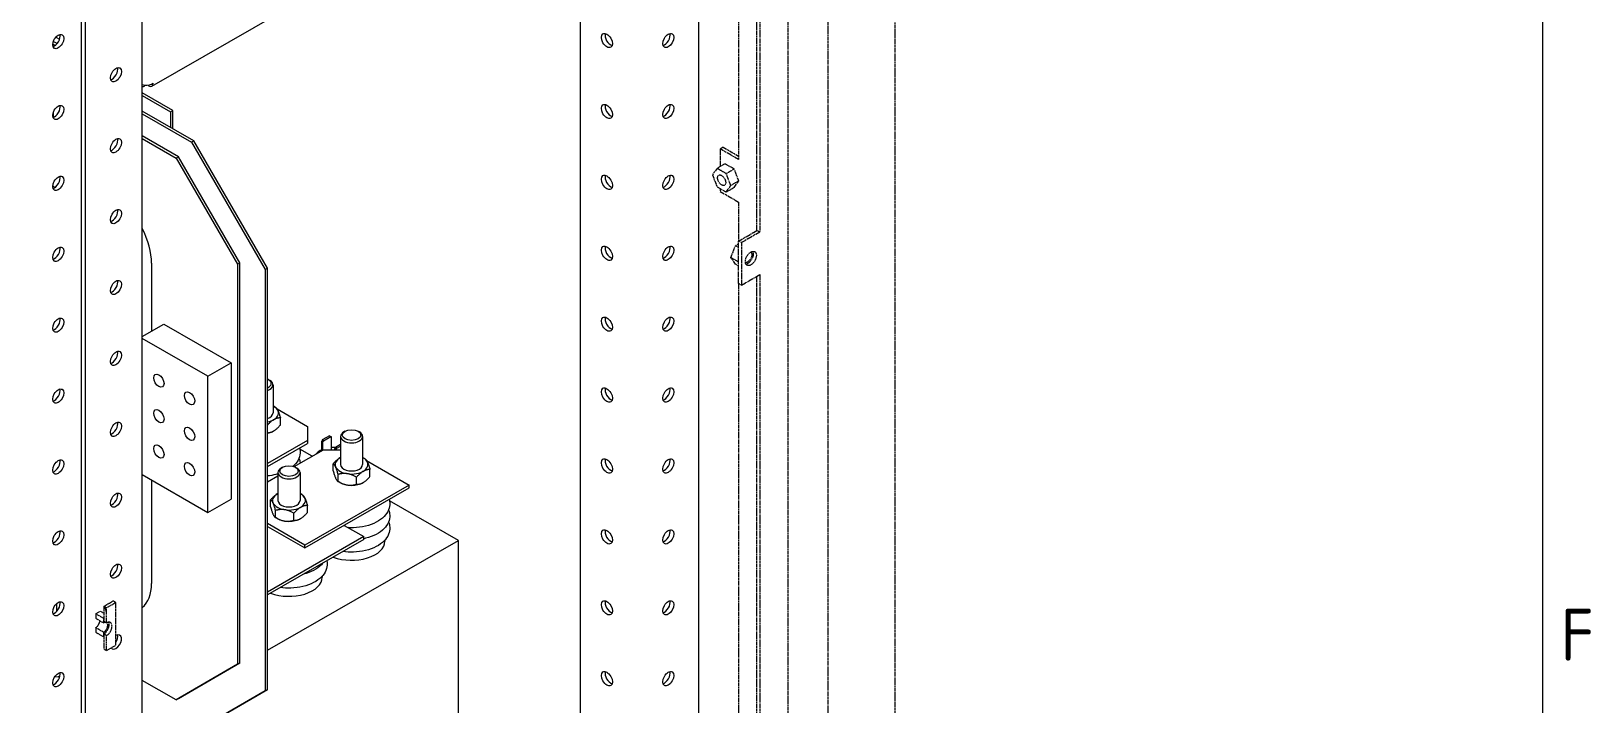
# Model space of a CAD drawing. Header units: millimetres. Extents: x 0 to 8410, y 0 to 5940.
# Drawn here: x 7339 to 8238, y 4044 to 4432 of the extents above; entities that cross this region are included whole.
import ezdxf

# ---------------------------------------------------------------- set-up
doc = ezdxf.new("R2010")
doc.units = ezdxf.units.MM
doc.header["$LTSCALE"] = 10
doc.linetypes.add('DOUBLE_DASH_CHAIN', pattern=[1.2403, 0.6614, -0.0827, 0.1654, -0.0827, 0.1654, -0.0827])
doc.layers.get('0').update_dxf_attribs({"color": 3, "lineweight": 5, "true_color": 0x00ff00})
doc.layers.add('가시적인 것(ISO)', color=3, linetype='Continuous', lineweight=5, true_color=0x00ff00)
doc.layers.add('참조(ISO)', color=6, linetype='DOUBLE_DASH_CHAIN', lineweight=5, true_color=0xff00ff)
doc.layers.add('경계(ISO)', color=7, linetype='Continuous', lineweight=5)
doc.layers.add('해치(ISO)', color=7, linetype='Continuous', lineweight=5)
doc.styles.add('문자 텍스트_PSTEK_POSCO', font='isocp.shx')

# ---------------------------------------------------------------- blocks, each defined once
blk = doc.blocks.new('경계 Default Border')
at = {"layer": '경계(ISO)', "flags": 128}
blk.add_lwpolyline([(20, 20), (20, 574), (821, 574), (821, 20), (20, 20)], dxfattribs=at)
at = {"layer": '경계(ISO)', "color": 2, "true_color": 0xffff00, "insert": (822.045, 406.875), "char_height": 3, "attachment_point": 7, "style": '문자 텍스트_PSTEK_POSCO'}
blk.add_mtext('F', dxfattribs=at)

msp = doc.modelspace()

# ---------------------------------------------------------------- hatches: boundary and pattern name
at = {"layer": '해치(ISO)'}
h = msp.add_hatch(dxfattribs=at)
h.set_pattern_fill('ANSI31', color=256, scale=254, angle=60, style=0)
h.set_pattern_definition([(105, (0, 0), (-30.66814, -8.2175), [])])
h.paths.add_polyline_path([(6509.78, 4601.9), (6509.78, 4593.32), (6511.4, 4592.38), (6511.4, 4593.71), (6511.4, 4594.02), (6511.4, 4600.97)])
h.paths.add_polyline_path([(6509.78, 4585.96), (6509.78, 4577.38), (6511.4, 4576.44), (6511.4, 4583.39), (6511.4, 4585.02)])
h.paths.add_polyline_path([(6511.4, 3946.93), (6509.78, 3947.86), (6509.78, 3939.28), (6511.4, 3938.34), (6511.4, 3939.67), (6511.4, 3939.98)])
h.paths.add_polyline_path([(6509.78, 3923.34), (6511.4, 3922.4), (6511.4, 3929.35), (6511.4, 3930.99), (6509.78, 3931.92)])
h.paths.add_polyline_path([(7381.14, 4100.11), (7381.14, 4093.17), (7381.14, 4091.53), (7382.77, 4090.59), (7382.77, 4099.18)])
h.paths.add_polyline_path([(7381.14, 4084.17), (7381.14, 4082.54), (7381.14, 4075.59), (7382.77, 4074.65), (7382.77, 4083.24)])
h.paths.add_polyline_path([(7381.14, 4727.42), (7382.77, 4726.48), (7382.77, 4737.27), (7381.14, 4738.21), (7381.14, 4737.94), (7381.14, 4736.57)])
h.paths.add_polyline_path([(6509.78, 5229.21), (6511.4, 5228.27), (6511.4, 5237.43), (6511.4, 5239.06), (6509.78, 5240)])
h.paths.add_polyline_path([(6511.4, 5273.23), (6488.28, 5286.55), (6488.28, 5307.32), (6488.28, 5340.02), (6498.55, 5334.1), (6498.56, 5334.1), (6516.56, 5323.73), (6517.98, 5322.91), (6517.99, 5322.91), (6518.08, 5322.86), (6518.09, 5322.85), (6518.87, 5322.4), (6518.96, 5322.35), (6534.7, 5313.28), (6536.11, 5312.47), (6538.23, 5311.25), (6557.83, 5299.97), (6566.06, 5295.23), (7326.48, 4857.33), (7335.14, 4852.34), (7337.26, 4851.12), (7366.25, 4834.43), (7368.37, 4833.21), (7370.49, 4831.98), (7372.62, 4830.76), (7374.74, 4829.54), (7375.98, 4828.82), (7377.4, 4828.01), (7381.65, 4825.56), (7399.49, 4815.29), (7401.1, 4814.36), (7401.61, 4814.07), (7403.36, 4813.06), (7404.27, 4812.54), (7404.27, 4808.84), (7404.27, 4801.48), (7404.27, 4796.6), (7404.27, 4792.3), (7404.27, 4792.17), (7404.27, 4792.16), (7404.27, 4786.36), (7404.27, 4785.7), (7404.27, 4781.94), (7404.27, 4781.46), (7404.27, 4779.83), (7404.27, 4759.07), (7381.14, 4772.38), (7381.14, 4747.2), (7381.14, 4745.57), (7382.77, 4744.63), (7382.77, 4769.57), (7405.89, 4756.25), (7405.89, 4813.48), (7357.19, 4841.53), (7341.46, 4850.59), (6551.09, 5305.73), (6538.23, 5313.13), (6536.34, 5314.22), (6536.11, 5314.36), (6535.36, 5314.79), (6486.65, 5342.83), (6486.65, 5285.61), (6509.78, 5272.29), (6509.78, 5247.35), (6511.4, 5246.42), (6511.4, 5247.74), (6511.4, 5248.05)])
h.paths.add_polyline_path([(6486.65, 3625.99), (6684.64, 3511.97), (7207.9, 3210.65), (7405.89, 3096.63), (7405.89, 3284.67), (7382.77, 3297.98), (7382.77, 3316.54), (7381.14, 3317.48), (7381.14, 3297.04), (7404.27, 3283.72), (7404.27, 3135.09), (7404.27, 3134.96), (7404.27, 3107.29), (7404.27, 3107.28), (7404.27, 3104.68), (7404.27, 3099.45), (7399.74, 3102.05), (7373.44, 3117.2), (7368.91, 3119.81), (6693.37, 3508.82), (6523.64, 3606.57), (6519.11, 3609.18), (6492.81, 3624.32), (6488.28, 3626.93), (6488.28, 3632.16), (6488.28, 3662.57), (6488.28, 3680.4), (6511.4, 3667.08), (6511.4, 3687.52), (6509.78, 3688.46), (6509.78, 3669.9), (6486.65, 3683.21)])
h = msp.add_hatch(dxfattribs=at)
h.set_pattern_fill('ANSI31', color=256, scale=254, angle=74.99998, style=0)
h.set_pattern_definition([(119.99998, (0, 0), (-27.49631, -15.87499), [])])
h.paths.add_polyline_path([(7381.14, 4736.57), (7381.14, 4737.94), (7381.14, 4738.21), (7381.14, 4739.17), (7376.55, 4741.82), (7376.55, 4739.22)])
h.paths.add_polyline_path([(7381.14, 4744.61), (7381.14, 4745.57), (7381.14, 4747.2), (7376.55, 4749.85), (7376.55, 4747.25)])
h.paths.add_polyline_path([(7381.14, 4093.17), (7376.55, 4095.81), (7376.55, 4093.21), (7381.14, 4090.57), (7381.14, 4091.53)])
h.paths.add_polyline_path([(7376.55, 4085.18), (7381.14, 4082.54), (7381.14, 4084.17), (7381.14, 4085.13), (7376.55, 4087.78)])

# ---------------------------------------------------------------- linework, layer by layer
at = {"layer": '가시적인 것(ISO)'}
for p, q in [((7724.05, 3514.94), (7724.05, 4939.46)), ((7368.37, 3136.39), (7368.37, 4825.03)), ((7370.49, 4823.81), (7370.49, 3158.54)), ((7403.36, 3330.27), (7403.36, 4757.71)), ((7408.85, 4399.95), (7685.03, 4559)), ((7655.82, 3595.15), (7655.82, 4542.18)), ((7351.78, 4424.33), (7353.21, 4423.51)), ((7354.29, 4424.52), (7352.11, 4425.77)), ((7353.62, 4428.3), (7355.72, 4427.1)), ((7421.05, 4386.07), (7403.36, 4396.25)), ((7403.36, 4394.63), (7419.64, 4385.25)), ((7404.85, 4400.61), (7404.85, 4400.15)), ((7406.85, 4400.61), (7406.85, 4400.15)), ((7408.68, 4401.22), (7409.68, 4401.79)), ((7352.11, 4384.89), (7352.11, 4382.06)), ((7433.07, 4368.56), (7403.36, 4385.67)), ((7419.64, 4385.25), (7421.05, 4386.07)), ((7419.64, 4385.25), (7419.64, 4376.3)), ((7421.05, 4375.48), (7421.05, 4386.07)), ((7403.36, 4384.04), (7431.66, 4367.74)), ((7424.23, 4359.35), (7403.36, 4371.37)), ((7403.36, 4369.74), (7422.82, 4358.54)), ((7433.07, 4368.56), (7431.66, 4367.74)), ((7431.66, 4367.74), (7474.09, 4294.26)), ((7475.5, 4295.07), (7433.07, 4368.56)), ((7424.23, 4359.35), (7422.82, 4358.54)), ((7422.82, 4358.54), (7458.18, 4297.3)), ((7459.59, 4298.11), (7424.23, 4359.35)), ((7408.68, 4298.01), (7408.68, 4258.79)), ((7458.18, 4297.3), (7459.59, 4298.11)), ((7458.18, 4297.3), (7458.18, 4066.75)), ((7459.59, 4067.56), (7459.59, 4298.11)), ((7474.09, 4294.26), (7475.5, 4295.07)), ((7475.5, 4052.26), (7475.5, 4295.07)), ((7474.09, 4294.26), (7474.09, 4051.45)), ((7403.36, 4255.74), (7415.75, 4262.87)), ((7415.75, 4262.87), (7454.64, 4240.47)), ((7441.2, 4232.73), (7403.36, 4254.53)), ((7441.2, 4232.73), (7454.64, 4240.47)), ((7441.2, 4154.25), (7441.2, 4232.73)), ((7454.64, 4240.47), (7454.64, 4161.99)), ((7476.11, 4230.77), (7476.82, 4230.36)), ((7478.67, 4227.79), (7478.67, 4211.6)), ((7479.04, 4215.44), (7480.09, 4214.83)), ((7480.99, 4213.91), (7498.48, 4203.84)), ((7482.91, 4204.65), (7482.91, 4208.74)), ((7479.04, 4201.22), (7479.06, 4201.23)), ((7498.48, 4203.84), (7498.48, 4195.69)), ((7507.05, 4196.03), (7506.7, 4195.42)), ((7511.3, 4198.48), (7507.05, 4196.03)), ((7507.76, 4195.63), (7507.05, 4196.03)), ((7507.76, 4195.63), (7512, 4198.07)), ((7511.3, 4198.48), (7512, 4198.07)), ((7512, 4198.07), (7512.36, 4197.86)), ((7512.36, 4190.4), (7512.36, 4197.86)), ((7517.59, 4198.06), (7517.59, 4181.87)), ((7520.14, 4201.05), (7519.43, 4200.64)), ((7527.73, 4201.05), (7528.44, 4200.64)), ((7530.29, 4198.06), (7530.29, 4181.87)), ((7498.48, 4195.69), (7475.5, 4182.46)), ((7475.5, 4180.82), (7498.48, 4194.06)), ((7490.81, 4180.69), (7507.67, 4190.4)), ((7501.18, 4186.66), (7494.16, 4190.7)), ((7498.48, 4195.69), (7498.48, 4194.06)), ((7506.05, 4190.03), (7505.7, 4189.82)), ((7506.7, 4195.42), (7507.41, 4195.01)), ((7506.7, 4189.84), (7506.7, 4195.42)), ((7507.41, 4195.01), (7507.76, 4195.63)), ((7507.41, 4190.25), (7507.41, 4195.01)), ((7507.67, 4190.4), (7517.59, 4190.4)), ((7514.66, 4191.66), (7514.3, 4191.04)), ((7514.3, 4191.04), (7515.01, 4190.64)), ((7514.3, 4190.4), (7514.3, 4191.04)), ((7517.59, 4193.34), (7514.66, 4191.66)), ((7515.36, 4191.25), (7514.66, 4191.66)), ((7515.01, 4190.64), (7515.36, 4191.25)), ((7515.01, 4190.4), (7515.01, 4190.64)), ((7515.36, 4191.25), (7517.59, 4192.53)), ((7484.08, 4180.28), (7483.37, 4179.87)), ((7491.67, 4180.28), (7492.38, 4179.87)), ((7513.34, 4178.19), (7513.34, 4182.28)), ((7517.21, 4185.71), (7517.19, 4185.7)), ((7530.66, 4185.71), (7531.71, 4185.11)), ((7532.61, 4184.18), (7557.17, 4170.04)), ((7534.53, 4174.92), (7534.53, 4179.01)), ((7403.36, 4176.04), (7441.2, 4154.25)), ((7408.68, 4172.98), (7408.68, 4113.24)), ((7475.5, 4171.87), (7481.52, 4175.34)), ((7475.5, 4172.27), (7475.85, 4172.07)), ((7481.52, 4177.29), (7481.52, 4161.11)), ((7494.22, 4177.29), (7494.22, 4161.11)), ((7557.17, 4170.04), (7497.07, 4135.43)), ((7517.21, 4171.49), (7516.17, 4172.1)), ((7516.18, 4172.09), (7516.18, 4176.18)), ((7526.78, 4170.46), (7526.78, 4174.55)), ((7530.66, 4171.49), (7530.68, 4171.5)), ((7557.17, 4168.4), (7557.17, 4170.04)), ((7441.2, 4154.25), (7454.64, 4161.99)), ((7477.28, 4157.43), (7477.28, 4161.51)), ((7481.15, 4164.95), (7481.13, 4164.93)), ((7494.6, 4164.95), (7495.64, 4164.34)), ((7497.07, 4133.79), (7557.17, 4168.4)), ((7585.45, 4138.13), (7545.78, 4160.98)), ((7481.15, 4150.72), (7480.1, 4151.33)), ((7480.12, 4151.33), (7480.12, 4155.41)), ((7490.71, 4149.69), (7490.71, 4153.78)), ((7498.47, 4154.16), (7498.47, 4158.24)), ((7497.07, 4135.43), (7475.5, 4147.85)), ((7475.5, 4146.21), (7497.07, 4133.79)), ((7494.6, 4150.72), (7494.62, 4150.74)), ((7519.69, 4146.82), (7531.01, 4140.31)), ((7531.01, 4140.31), (7475.5, 4108.34)), ((7531.01, 4138.67), (7475.5, 4106.71)), ((7475.5, 4074.81), (7585.45, 4138.13)), ((7497.07, 4133.79), (7497.07, 4135.43)), ((7531.01, 4138.67), (7531.01, 4140.31)), ((7543.14, 4138.37), (7543.14, 4137.73)), ((7585.45, 3722.82), (7585.45, 4138.13)), ((7507.07, 4117.6), (7507.07, 4116.96)), ((7354.01, 4101.68), (7354.01, 4097.2)), ((7458.18, 4066.75), (7422.82, 4046.23)), ((7424.23, 4047.05), (7459.59, 4067.56)), ((7459.59, 4067.56), (7458.18, 4066.75)), ((7354.9, 4059.57), (7352.76, 4059.24)), ((7422.82, 4046.23), (7403.36, 4057.44)), ((7418.93, 4019.44), (7475.5, 4052.26)), ((7475.5, 4052.26), (7474.09, 4051.45)), ((7474.09, 4051.45), (7417.52, 4018.62)), ((7422.82, 4046.23), (7424.23, 4047.05))]:
    msp.add_line(p, q, dxfattribs=at)
for centre, major_axis, ratio in [((7354.94, 4425.71), (2.25, 3.9), 0.578093), ((7671.01, 4426.3), (-2.25, 3.9), 0.578093), ((7706.37, 4426.3), (-2.25, -3.9), 0.578093), ((7388.17, 4406.58), (2.25, 3.9), 0.578093), ((7354.94, 4384.84), (2.25, 3.9), 0.578093), ((7671.01, 4385.43), (-2.25, 3.9), 0.578093), ((7706.37, 4385.43), (-2.25, -3.9), 0.578093), ((7388.17, 4365.7), (2.25, 3.9), 0.578093), ((7671.01, 4344.55), (-2.25, 3.9), 0.578093), ((7706.37, 4344.55), (-2.25, -3.9), 0.578093), ((7354.94, 4343.96), (2.25, 3.9), 0.578093), ((7388.17, 4324.82), (2.25, 3.9), 0.578093), ((7354.94, 4303.08), (2.25, 3.9), 0.578093), ((7671.01, 4303.67), (-2.25, 3.9), 0.578093), ((7706.37, 4303.67), (-2.25, -3.9), 0.578093), ((7388.17, 4283.94), (2.25, 3.9), 0.578093), ((7354.94, 4262.2), (2.25, 3.9), 0.578093), ((7671.01, 4262.79), (-2.25, 3.9), 0.578093), ((7706.37, 4262.79), (-2.25, -3.9), 0.578093), ((7388.17, 4243.07), (2.25, 3.9), 0.578093), ((7412.92, 4230.22), (-2.09, 3.63), 0.578093), ((7354.94, 4221.33), (2.25, 3.9), 0.578093), ((7430.6, 4220.04), (-2.09, 3.63), 0.578093), ((7671.01, 4221.92), (-2.25, 3.9), 0.578093), ((7706.37, 4221.92), (-2.25, -3.9), 0.578093), ((7412.92, 4209.78), (-2.09, 3.63), 0.578093), ((7388.17, 4202.19), (2.25, 3.9), 0.578093), ((7430.6, 4199.6), (-2.09, 3.63), 0.578093), ((7523.94, 4198.88), (5.35, 0), 0.575862), ((7412.92, 4189.34), (-2.09, 3.63), 0.578093), ((7354.94, 4180.45), (2.25, 3.9), 0.578093), ((7430.6, 4179.16), (-2.09, 3.63), 0.578093), ((7487.87, 4178.11), (5.35, 0), 0.575862), ((7671.01, 4181.04), (-2.25, 3.9), 0.578093), ((7706.37, 4181.04), (-2.25, -3.9), 0.578093), ((7388.17, 4161.31), (2.25, 3.9), 0.578093), ((7354.94, 4139.57), (2.25, 3.9), 0.578093), ((7671.01, 4140.16), (-2.25, 3.9), 0.578093), ((7706.37, 4140.16), (-2.25, -3.9), 0.578093), ((7388.17, 4120.43), (2.25, 3.9), 0.578093), ((7354.94, 4098.69), (2.25, 3.9), 0.578093), ((7671.01, 4099.28), (-2.25, 3.9), 0.578093), ((7706.37, 4099.28), (-2.25, -3.9), 0.578093), ((7354.94, 4057.82), (2.25, 3.9), 0.578093), ((7671.01, 4058.41), (-2.25, 3.9), 0.578093), ((7706.37, 4058.41), (-2.25, -3.9), 0.578093)]:
    msp.add_ellipse(centre, major_axis=major_axis, ratio=ratio, dxfattribs=at)
for centre, major_axis, ratio, start_param, end_param in [((7352.82, 4426.93), (2.25, 3.9), 0.578093, 3.631445, 5.793333), ((7673.14, 4427.53), (2.25, -3.9), 0.578093, 3.631445, 5.793333), ((7704.25, 4427.53), (2.25, 3.9), 0.578093, 3.631445, 5.793333), ((7386.05, 4407.8), (2.25, 3.9), 0.578093, 3.631445, 5.793333), ((7405.85, 4402.84), (4, 0), 0.575862, 4.041962, 5.497787), ((7404.85, 4403.42), (-2, -3.47), 0.578093, 0.230601, 0.783464), ((7406.85, 4403.42), (2, -3.47), 0.578093, 5.499721, 7.070517), ((7352.82, 4386.06), (2.25, 3.9), 0.578093, 3.631445, 5.793333), ((7673.14, 4386.65), (2.25, -3.9), 0.578093, 3.631445, 5.793333), ((7704.25, 4386.65), (2.25, 3.9), 0.578093, 3.631445, 5.793333), ((7386.05, 4366.92), (2.25, 3.9), 0.578093, 3.631445, 5.793333), ((7360.59, 4361.69), (15.97, -27.73), 0.578093, 5.099947, 5.151869), ((7352.82, 4345.18), (2.25, 3.9), 0.578093, 3.631445, 5.793333), ((7673.14, 4345.77), (2.25, -3.9), 0.578093, 3.631445, 5.793333), ((7704.25, 4345.77), (2.25, 3.9), 0.578093, 3.631445, 5.793333), ((7386.05, 4326.04), (2.25, 3.9), 0.578093, 3.631445, 5.793333), ((7386.05, 4311.04), (15.97, -27.73), 0.578093, 0.787332, 1.486831), ((7352.82, 4304.3), (2.25, 3.9), 0.578093, 3.631445, 5.793333), ((7673.14, 4304.89), (2.25, -3.9), 0.578093, 3.631445, 5.793333), ((7704.25, 4304.89), (2.25, 3.9), 0.578093, 3.631445, 5.793333), ((7386.05, 4285.16), (2.25, 3.9), 0.578093, 3.631445, 5.793333), ((7352.82, 4263.43), (2.25, 3.9), 0.578093, 3.631445, 5.793333), ((7673.14, 4264.02), (2.25, -3.9), 0.578093, 3.631445, 5.793333), ((7704.25, 4264.02), (2.25, 3.9), 0.578093, 3.631445, 5.793333), ((7386.05, 4244.29), (2.25, 3.9), 0.578093, 3.631445, 5.793333), ((7352.82, 4222.55), (2.25, 3.9), 0.578093, 3.631445, 5.793333), ((7472.32, 4228.6), (5.35, 0), 0.575862, 5.349359, 7.217011), ((7472.32, 4227.79), (6.35, 0), 0.575862, 5.237258, 7.064731), ((7673.14, 4223.14), (2.25, -3.9), 0.578093, 3.631445, 5.793333), ((7704.25, 4223.14), (2.25, 3.9), 0.578093, 3.631445, 5.793333), ((7472.32, 4211.6), (9.47, 0), 0.575862, 5.055076, 7.119014), ((7386.05, 4203.41), (2.25, 3.9), 0.578093, 3.631445, 5.793333), ((7472.32, 4211.6), (6.35, 0), 0.575862, 5.237258, 6.283185), ((7472.32, 4205.06), (-9.47, 0), 0.575862, 1.913483, 2.360047), ((7523.94, 4198.06), (-6.35, 0), 0.575862, 5.50164, 10.206324), ((7513.33, 4185.46), (-10.75, 0), 0.575862, 5.50164, 5.856982), ((7513.33, 4185.87), (10.25, 0), 0.575862, 2.274104, 2.724669), ((7513.33, 4185.87), (10.25, 0), 0.575862, 1.43105, 1.665795), ((7352.82, 4181.67), (2.25, 3.9), 0.578093, 3.631445, 5.793333), ((7487.87, 4177.29), (-6.35, 0), 0.575862, 5.50164, 10.206324), ((7523.94, 4181.87), (-9.47, 0), 0.575862, 5.447356, 10.260607), ((7523.94, 4181.87), (-6.35, 0), 0.575862, 0, 3.141593), ((7673.14, 4182.26), (2.25, -3.9), 0.578093, 3.631445, 5.793333), ((7704.25, 4182.26), (2.25, 3.9), 0.578093, 3.631445, 5.793333), ((7523.94, 4175.33), (-9.47, 0), 0.575862, 0.781546, 2.360047), ((7386.05, 4162.53), (2.25, 3.9), 0.578093, 3.631445, 5.793333), ((7487.87, 4161.11), (-9.47, 0), 0.575862, 5.447356, 10.260607), ((7487.87, 4161.11), (-6.35, 0), 0.575862, 0, 3.141593), ((7352.82, 4140.79), (2.25, 3.9), 0.578093, 3.631445, 5.793333), ((7487.87, 4154.57), (-9.47, 0), 0.575862, 0.781546, 2.360047), ((7673.14, 4141.38), (2.25, -3.9), 0.578093, 3.631445, 5.793333), ((7704.25, 4141.38), (2.25, 3.9), 0.578093, 3.631445, 5.793333), ((7523.94, 4137.73), (19.2, 0), 0.575862, 4.128203, 6.283185), ((7386.05, 4121.66), (2.25, 3.9), 0.578093, 3.631445, 5.793333), ((7487.87, 4116.96), (19.2, 0), 0.575862, 4.128203, 6.283185), ((7386.05, 4126.27), (15.97, -27.73), 0.578093, 0.087833, 0.787332), ((7352.82, 4099.92), (2.25, 3.9), 0.578093, 3.631445, 5.793333), ((7673.14, 4100.51), (2.25, -3.9), 0.578093, 3.631445, 5.793333), ((7704.25, 4100.51), (2.25, 3.9), 0.578093, 3.631445, 5.793333), ((7388.17, 4079.56), (2.25, 3.9), 0.578093, 2.863707, 7.06665), ((7386.05, 4080.78), (2.25, 3.9), 0.578093, 4.654785, 5.793333), ((7352.82, 4059.04), (2.25, 3.9), 0.578093, 3.631445, 5.793333), ((7673.14, 4059.63), (2.25, -3.9), 0.578093, 3.631445, 5.793333), ((7704.25, 4059.63), (2.25, 3.9), 0.578093, 3.631445, 5.793333), ((7347.51, 4066.48), (-14.09, 0), 0.575862, 2.12264, 2.209382)]:
    msp.add_ellipse(centre, major_axis=major_axis, ratio=ratio, start_param=start_param, end_param=end_param, dxfattribs=at)
for points, weights in [([(7480.09, 4214.83), (7481.5, 4214.01), (7482.91, 4208.74)], [1.00118678103, 1.15410485414, 1]), ([(7482.91, 4208.74), (7479.17, 4208.75), (7475.5, 4204.66)], [1, 1.14867931285, 1.01157373702]), ([(7475.5, 4200.19), (7479.17, 4200.33), (7482.91, 4204.65)], [1.01157373702, 1.14867931285, 1]), ([(7513.34, 4182.28), (7515.4, 4184.66), (7517.19, 4185.7)], [1, 1.07679420137, 1.07734627164]), ([(7516.18, 4176.18), (7514.76, 4181.47), (7513.34, 4182.28)], [1, 1.15470053838, 1]), ([(7513.34, 4178.19), (7514.76, 4172.9), (7516.18, 4172.09)], [1, 1.15470053838, 1]), ([(7534.53, 4179.01), (7530.65, 4179.02), (7526.78, 4174.55)], [1, 1.15470053838, 1]), ([(7531.71, 4185.11), (7533.12, 4184.29), (7534.53, 4179.01)], [1.00118678103, 1.15410485414, 1]), ([(7526.78, 4174.55), (7521.48, 4177.6), (7516.18, 4176.18)], [1, 1.15470053838, 1]), ([(7516.18, 4172.09), (7521.48, 4169.03), (7526.78, 4170.46)], [1, 1.15470053838, 1]), ([(7526.78, 4170.46), (7530.65, 4170.45), (7534.53, 4174.92)], [1, 1.15470053838, 1]), ([(7477.28, 4161.51), (7479.34, 4163.9), (7481.13, 4164.93)], [1, 1.07679420137, 1.07734627164]), ([(7480.12, 4155.41), (7478.7, 4160.71), (7477.28, 4161.51)], [1, 1.15470053838, 1]), ([(7495.64, 4164.34), (7497.05, 4163.52), (7498.47, 4158.24)], [1.00118678103, 1.15410485414, 1]), ([(7477.28, 4157.43), (7478.7, 4152.13), (7480.12, 4151.33)], [1, 1.15470053838, 1]), ([(7490.71, 4153.78), (7485.41, 4156.84), (7480.12, 4155.41)], [1, 1.15470053838, 1]), ([(7480.12, 4151.33), (7485.41, 4148.27), (7490.71, 4149.69)], [1, 1.15470053838, 1]), ([(7498.47, 4158.24), (7494.59, 4158.25), (7490.71, 4153.78)], [1, 1.15470053838, 1]), ([(7490.71, 4149.69), (7494.59, 4149.68), (7498.47, 4154.16)], [1, 1.15470053838, 1]), ([(7354.9, 4059.57), (7355.4, 4059.77), (7355.92, 4060)], [1, 1.00236086793, 1.00335328962])]:
    msp.add_rational_spline(points, weights, degree=2, dxfattribs=at)
for points, knots in [([(7493.99, 4191.47), (7494.17, 4190.82), (7494.28, 4190.14), (7494.37, 4188.09), (7494.12, 4186.71), (7493.03, 4184.05), (7492.15, 4182.79), (7490.8, 4181.4), (7490.52, 4181.13), (7490.23, 4180.88)], [2.2013585, 2.2013585, 2.2013585, 2.2013585, 2.3292263, 2.3292263, 2.5883252, 2.5883252, 2.8675082, 2.8675082, 2.9357603, 2.9357603, 2.9357603, 2.9357603]), ([(7481.52, 4176.41), (7481.13, 4176.3), (7480.74, 4176.2), (7478.78, 4175.73), (7477.15, 4175.47), (7475.5, 4175.32)], [3.4714978, 3.4714978, 3.4714978, 3.4714978, 3.5332316, 3.5332316, 3.7735948, 3.7735948, 3.7735948, 3.7735948]), ([(7545.61, 4161.75), (7545.79, 4161.09), (7545.89, 4160.42), (7545.99, 4158.36), (7545.74, 4156.98), (7544.65, 4154.32), (7543.77, 4153.06), (7541.42, 4150.65), (7539.87, 4149.54), (7536.26, 4147.66), (7534.17, 4146.91), (7529.75, 4145.85), (7527.42, 4145.54), (7524.04, 4145.44), (7523.01, 4145.45), (7521.98, 4145.51)], [2.201358, 2.201358, 2.201358, 2.201358, 2.329226, 2.329226, 2.588325, 2.588325, 2.867508, 2.867508, 3.191418, 3.191418, 3.533232, 3.533232, 3.872771, 3.872771, 4.021032, 4.021032, 4.021032, 4.021032]), ([(7545.25, 4155.79), (7545.64, 4154.81), (7545.88, 4153.76), (7545.99, 4151.33), (7545.74, 4149.95), (7544.65, 4147.29), (7543.77, 4146.03), (7541.42, 4143.62), (7539.87, 4142.51), (7536.26, 4140.63), (7534.17, 4139.88), (7531.64, 4139.27), (7531.33, 4139.2), (7531.01, 4139.13)], [2.13022, 2.13022, 2.13022, 2.13022, 2.329226, 2.329226, 2.588325, 2.588325, 2.867508, 2.867508, 3.191418, 3.191418, 3.533232, 3.533232, 3.581472, 3.581472, 3.581472, 3.581472]), ([(7545.25, 4148.76), (7545.64, 4147.78), (7545.88, 4146.73), (7545.99, 4144.3), (7545.74, 4142.92), (7544.65, 4140.26), (7543.77, 4139), (7541.42, 4136.59), (7539.87, 4135.48), (7536.26, 4133.6), (7534.17, 4132.84), (7529.75, 4131.79), (7527.42, 4131.48), (7523.02, 4131.34), (7520.96, 4131.45), (7518.96, 4131.74)], [2.13022, 2.13022, 2.13022, 2.13022, 2.329226, 2.329226, 2.588325, 2.588325, 2.867508, 2.867508, 3.191418, 3.191418, 3.533232, 3.533232, 3.872771, 3.872771, 4.167857, 4.167857, 4.167857, 4.167857]), ([(7509.67, 4126.39), (7509.78, 4125.9), (7509.84, 4125.41), (7509.93, 4123.54), (7509.67, 4122.15), (7508.58, 4119.49), (7507.71, 4118.23), (7505.36, 4115.82), (7503.81, 4114.72), (7500.2, 4112.83), (7498.11, 4112.08), (7493.69, 4111.02), (7491.35, 4110.71), (7486.96, 4110.58), (7484.9, 4110.69), (7482.9, 4110.97)], [2.235548, 2.235548, 2.235548, 2.235548, 2.329226, 2.329226, 2.588325, 2.588325, 2.867508, 2.867508, 3.191418, 3.191418, 3.533232, 3.533232, 3.872771, 3.872771, 4.167857, 4.167857, 4.167857, 4.167857]), ([(7507.5, 4125.13), (7507.23, 4124.79), (7506.93, 4124.46), (7505.36, 4122.85), (7503.81, 4121.75), (7500.3, 4119.92), (7498.35, 4119.2), (7496.28, 4118.67)], [2.7880025, 2.7880025, 2.7880025, 2.7880025, 2.8675082, 2.8675082, 3.1914179, 3.1914179, 3.5134483, 3.5134483, 3.5134483, 3.5134483])]:
    msp.add_open_spline(points, degree=3, knots=knots, dxfattribs=at)
msp.add_open_spline([(7493.63, 4185.52), (7493.99, 4184.61), (7494.22, 4183.66), (7494.29, 4182.69)], degree=3, dxfattribs=at)
at = {"layer": '참조(ISO)', "ltscale": 0.362556}
msp.add_line((7837.18, 3345), (7837.18, 5061.84), dxfattribs=at)
at = {"layer": '참조(ISO)', "ltscale": 0.362815}
msp.add_line((7798.29, 4982.22), (7798.29, 3510.64), dxfattribs=at)
at = {"layer": '참조(ISO)', "ltscale": 0.362595}
msp.add_line((7775.17, 4968.9), (7775.17, 3523.95), dxfattribs=at)
at = {"layer": '참조(ISO)', "ltscale": 0.36282}
msp.add_line((7757.49, 4316.84), (7757.49, 4942.27), dxfattribs=at)
at = {"layer": '참조(ISO)', "ltscale": 0.361778}
msp.add_line((7759.12, 4943.21), (7759.12, 4315.9), dxfattribs=at)
at = {"layer": '참조(ISO)', "ltscale": 0.362215}
msp.add_line((7746.89, 4938.04), (7746.89, 4357.72), dxfattribs=at)
at = {"layer": '참조(ISO)', "ltscale": 0.072907}
for p, q in [((7737.91, 4364.77), (7736.28, 4363.83)), ((7757.49, 4316.84), (7759.12, 4315.9)), ((7748.51, 4309.8), (7746.89, 4310.73)), ((7748.51, 4285.27), (7746.89, 4286.21)), ((7382.77, 4099.18), (7381.14, 4100.11)), ((7388.17, 4102.29), (7386.55, 4103.23)), ((7381.14, 4091.53), (7382.77, 4090.59)), ((7382.77, 4083.24), (7381.14, 4084.17)), ((7381.14, 4075.59), (7382.77, 4074.65))]:
    msp.add_line(p, q, dxfattribs=at)
at = {"layer": '참조(ISO)', "ltscale": 0.334112}
msp.add_line((7736.28, 4363.83), (7736.28, 4353.67), dxfattribs=at)
at = {"layer": '참조(ISO)', "ltscale": 0.403128}
for p, q in [((7746.89, 4357.72), (7736.28, 4363.83)), ((7736.28, 4339.3), (7746.89, 4333.2)), ((7746.89, 4310.73), (7757.49, 4316.84)), ((7759.12, 4315.9), (7748.51, 4309.8)), ((7748.51, 4285.27), (7759.12, 4291.38))]:
    msp.add_line(p, q, dxfattribs=at)
at = {"layer": '참조(ISO)', "ltscale": 0.341315}
msp.add_line((7737.91, 4364.77), (7746.89, 4359.6), dxfattribs=at)
at = {"layer": '참조(ISO)', "ltscale": 0.30257}
for p, q in [((7734.48, 4352.63), (7731.82, 4348.84)), ((7731.82, 4348.84), (7734.48, 4342)), ((7739.78, 4349.57), (7734.48, 4352.63)), ((7744.38, 4352.22), (7739.07, 4355.27)), ((7742.44, 4342.73), (7739.78, 4349.57)), ((7747.03, 4345.38), (7744.38, 4352.22)), ((7734.48, 4342), (7739.78, 4338.94)), ((7739.78, 4338.94), (7742.44, 4342.73)), ((7744.38, 4341.59), (7747.03, 4345.38)), ((7742.43, 4301.19), (7745.08, 4308.04)), ((7745.08, 4297.41), (7742.43, 4301.19))]:
    msp.add_line(p, q, dxfattribs=at)
at = {"layer": '참조(ISO)', "ltscale": 0.206225}
for p, q in [((7739.07, 4355.27), (7734.48, 4352.63)), ((7744.38, 4352.22), (7739.78, 4349.57)), ((7744.38, 4341.59), (7739.78, 4338.94)), ((7747.03, 4345.38), (7742.44, 4342.73)), ((7381.14, 4093.17), (7376.55, 4095.81)), ((7376.55, 4093.21), (7381.14, 4090.57)), ((7381.14, 4085.13), (7376.55, 4087.78)), ((7376.55, 4085.18), (7381.14, 4082.54))]:
    msp.add_line(p, q, dxfattribs=at)
at = {"layer": '참조(ISO)', "ltscale": 0.064181}
msp.add_line((7736.28, 4340.96), (7736.28, 4339.3), dxfattribs=at)
at = {"layer": '참조(ISO)', "ltscale": 0.369229}
msp.add_line((7746.89, 4333.2), (7746.89, 4310.73), dxfattribs=at)
at = {"layer": '참조(ISO)', "ltscale": 0.080931}
for p, q in [((7745.08, 4308.04), (7746.89, 4309.08)), ((7746.89, 4307), (7745.08, 4308.04)), ((7746.89, 4296.37), (7745.08, 4297.41))]:
    msp.add_line(p, q, dxfattribs=at)
at = {"layer": '참조(ISO)', "ltscale": 0.345539}
for p, q in [((7746.89, 4286.21), (7746.89, 4310.73)), ((7748.51, 4309.8), (7748.51, 4285.27)), ((7388.17, 4077.76), (7388.17, 4102.29))]:
    msp.add_line(p, q, dxfattribs=at)
at = {"layer": '참조(ISO)', "ltscale": 0.200053}
msp.add_line((7746.89, 4298.63), (7742.43, 4301.19), dxfattribs=at)
at = {"layer": '참조(ISO)', "ltscale": 0.363592}
msp.add_line((7746.89, 4286.21), (7746.89, 3703.68), dxfattribs=at)
at = {"layer": '참조(ISO)', "ltscale": 0.362036}
msp.add_line((7757.49, 3534.2), (7757.49, 4290.44), dxfattribs=at)
at = {"layer": '참조(ISO)', "ltscale": 0.362933}
msp.add_line((7759.12, 4291.38), (7759.12, 3533.27), dxfattribs=at)
at = {"layer": '참조(ISO)', "ltscale": 0.117081}
msp.add_line((7376.55, 4095.81), (7379.16, 4097.32), dxfattribs=at)
at = {"layer": '참조(ISO)', "ltscale": 0.089045}
msp.add_line((7381.14, 4096.17), (7379.16, 4097.32), dxfattribs=at)
at = {"layer": '참조(ISO)', "ltscale": 0.307943}
for p, q in [((7381.14, 4100.11), (7386.55, 4103.23)), ((7388.17, 4102.29), (7382.77, 4099.18)), ((7382.77, 4074.65), (7388.17, 4077.76))]:
    msp.add_line(p, q, dxfattribs=at)
at = {"layer": '참조(ISO)', "ltscale": 0.423301}
for p, q in [((7381.14, 4100.11), (7381.14, 4091.53)), ((7382.77, 4090.59), (7382.77, 4099.18)), ((7381.14, 4084.17), (7381.14, 4075.59)), ((7382.77, 4074.65), (7382.77, 4083.24))]:
    msp.add_line(p, q, dxfattribs=at)
at = {"layer": '참조(ISO)', "ltscale": 0.100748}
for p, q in [((7376.55, 4095.81), (7376.55, 4093.21)), ((7381.14, 4090.57), (7381.14, 4093.17)), ((7376.55, 4087.78), (7376.55, 4085.18)), ((7381.14, 4082.54), (7381.14, 4085.13))]:
    msp.add_line(p, q, dxfattribs=at)
at = {"layer": '참조(ISO)', "ltscale": 0.336728}
msp.add_ellipse((7737.13, 4345.78), major_axis=(-1.66, 2.88), ratio=0.578093, dxfattribs=at)
at = {"layer": '참조(ISO)', "ltscale": 0.379939}
msp.add_ellipse((7753.96, 4300.67), major_axis=(-2.25, -3.9), ratio=0.578093, dxfattribs=at)
at = {"layer": '참조(ISO)', "ltscale": 0.404323}
msp.add_ellipse((7752.33, 4301.6), major_axis=(1.66, 2.88), ratio=0.578093, start_param=3.203493, end_param=6.221285, dxfattribs=at)
at = {"layer": '참조(ISO)', "ltscale": 0.436018}
msp.add_ellipse((7752.33, 4301.6), major_axis=(-2.25, -3.9), ratio=0.578093, start_param=0.369033, end_param=2.77256, dxfattribs=at)
at = {"layer": '참조(ISO)', "ltscale": 0.16602}
msp.add_ellipse((7376.5, 4090.47), major_axis=(1.66, 2.88), ratio=0.578093, start_param=3.94346, end_param=5.518124, dxfattribs=at)
at = {"layer": '참조(ISO)', "ltscale": 0.358372}
msp.add_ellipse((7381.1, 4087.83), major_axis=(2.25, 3.9), ratio=0.578093, start_param=3.938648, end_param=5.914153, dxfattribs=at)
at = {"layer": '참조(ISO)', "ltscale": 0.055662}
msp.add_ellipse((7381.1, 4087.83), major_axis=(1.66, 2.88), ratio=0.578093, start_param=0.23649, end_param=0.765062, dxfattribs=at)
at = {"layer": '참조(ISO)', "ltscale": 0.305182}
msp.add_ellipse((7381.1, 4087.83), major_axis=(1.66, 2.88), ratio=0.578093, start_param=3.94346, end_param=6.221285, dxfattribs=at)
at = {"layer": '참조(ISO)', "ltscale": 0.376652}
msp.add_ellipse((7382.73, 4086.89), major_axis=(2.25, 3.9), ratio=0.578093, start_param=3.938648, end_param=7.053059, dxfattribs=at)

# ---------------------------------------------------------------- block references
at = {"xscale": 10, "yscale": 10, "zscale": 10}
msp.add_blockref('경계 Default Border', (0, 0), dxfattribs=at)

doc.saveas('drawing.dxf')
